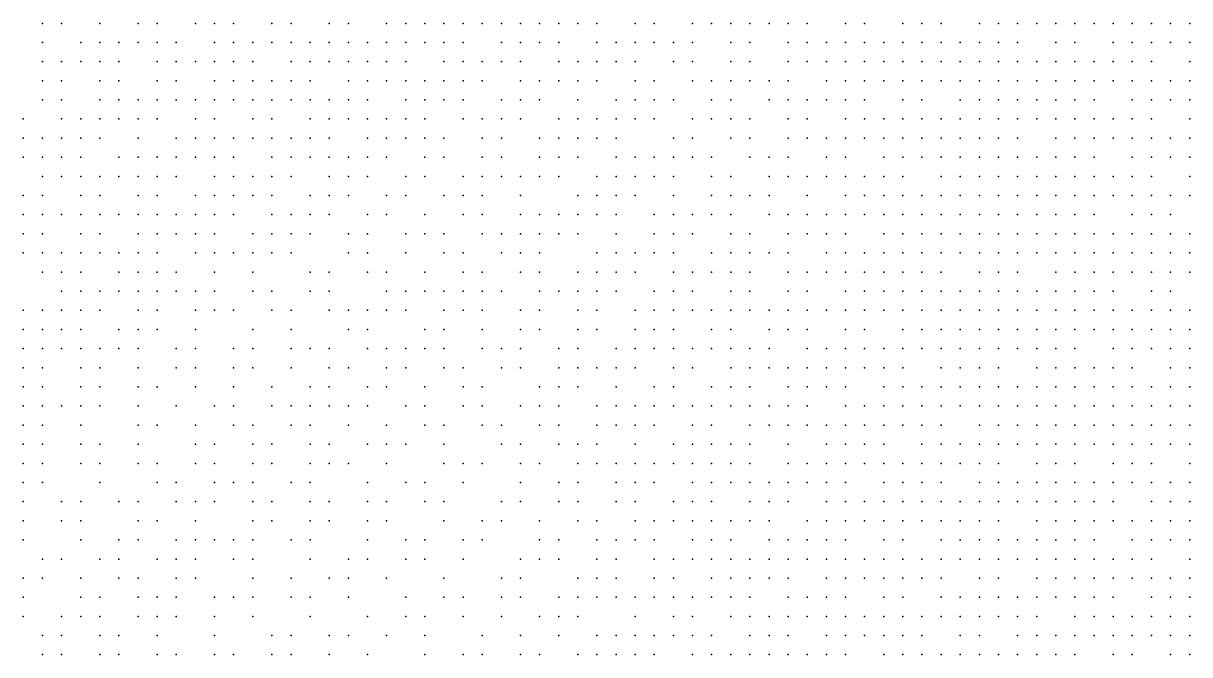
# Model space of a CAD drawing. Extents: x 429 to 793, y 817 to 1241.
# Drawn here: x 429.37 to 473.9, y 1134.89 to 1158.98 of the extents above; entities that cross this region are included whole.
import ezdxf

# ---------------------------------------------------------------- set-up
doc = ezdxf.new("R2010")
doc.units = 0

msp = doc.modelspace()

# ---------------------------------------------------------------- linework, layer by layer
for p in [(430.1, 1158.98, 40.35), (430.83, 1158.98, 42.446), (432.29, 1158.98, 48.58), (433.75, 1158.98, 53.525), (434.48, 1158.98, 54.933), (435.94, 1158.98, 60.553), (436.67, 1158.98, 63.531), (437.4, 1158.98, 65.407), (438.86, 1158.98, 71.11), (439.59, 1158.98, 73.293), (441.05, 1158.98, 78.15), (441.78, 1158.98, 81.129), (443.24, 1158.98, 86.003), (443.97, 1158.98, 88.138), (444.7, 1158.98, 89.5), (445.43, 1158.98, 92.99), (446.16, 1158.98, 94.317), (446.89, 1158.98, 97.031), (447.62, 1158.98, 99.755), (448.35, 1158.98, 101.73), (449.08, 1158.98, 103.843), (449.81, 1158.98, 105.925), (450.54, 1158.98, 107.832), (451.27, 1158.98, 110.112), (452.73, 1158.98, 114.262), (453.46, 1158.98, 115.81), (454.92, 1158.98, 119.65), (455.65, 1158.98, 121.93), (456.38, 1158.98, 123.45), (457.11, 1158.98, 125.724), (457.84, 1158.98, 126.74), (458.57, 1158.98, 129.247), (459.3, 1158.98, 131.19), (460.76, 1158.98, 134.933), (461.49, 1158.98, 136.723), (462.95, 1158.98, 139.177), (463.68, 1158.98, 141.623), (464.41, 1158.98, 142.84), (465.87, 1158.98, 146.443), (466.6, 1158.98, 148.432), (467.33, 1158.98, 150.217), (468.06, 1158.98, 151.993), (468.79, 1158.98, 152.88), (469.52, 1158.98, 154.63), (470.25, 1158.98, 156.38), (470.98, 1158.98, 158.307), (471.71, 1158.98, 159.715), (472.44, 1158.98, 160.887), (473.17, 1158.98, 162.577), (473.9, 1158.98, 164.193), (430.1, 1158.25, 40.667), (431.56, 1158.25, 46), (432.29, 1158.25, 48.09), (433.02, 1158.25, 50.177), (433.75, 1158.25, 53.6), (434.48, 1158.25, 56.033), (435.21, 1158.25, 57.965), (436.67, 1158.25, 63.56), (437.4, 1158.25, 65.73), (438.13, 1158.25, 67.92), (438.86, 1158.25, 70.77), (439.59, 1158.25, 73.089), (440.32, 1158.25, 75.553), (441.05, 1158.25, 78.483), (441.78, 1158.25, 80.924), (442.51, 1158.25, 83.33), (443.24, 1158.25, 85.503), (443.97, 1158.25, 88.17), (444.7, 1158.25, 90.33), (445.43, 1158.25, 92.325), (446.16, 1158.25, 95.137), (447.62, 1158.25, 98.59), (448.35, 1158.25, 101.514), (449.08, 1158.25, 103.92), (449.81, 1158.25, 105.429), (451.27, 1158.25, 109.612), (452, 1158.25, 111.94), (452.73, 1158.25, 114.023), (453.46, 1158.25, 115.313), (454.19, 1158.25, 117.87), (454.92, 1158.25, 119.858), (456.38, 1158.25, 123.657), (457.11, 1158.25, 125.046), (458.57, 1158.25, 128.819), (459.3, 1158.25, 131.257), (460.03, 1158.25, 132.563), (460.76, 1158.25, 134.5), (461.49, 1158.25, 136.298), (462.22, 1158.25, 138.203), (462.95, 1158.25, 139.964), (463.68, 1158.25, 141.127), (464.41, 1158.25, 143.56), (465.14, 1158.25, 144.767), (465.87, 1158.25, 146.553), (466.6, 1158.25, 148.395), (467.33, 1158.25, 149.537), (468.79, 1158.25, 153.547), (469.52, 1158.25, 154.713), (470.98, 1158.25, 158.187), (471.71, 1158.25, 159.333), (472.44, 1158.25, 160.947), (473.17, 1158.25, 162.355), (473.9, 1158.25, 164.033), (430.1, 1157.52, 40.217), (430.83, 1157.52, 43.721), (431.56, 1157.52, 46.3), (432.29, 1157.52, 48.38), (433.02, 1157.52, 51.045), (434.48, 1157.52, 55.517), (435.21, 1157.52, 58.2), (435.94, 1157.52, 60.88), (436.67, 1157.52, 63.21), (437.4, 1157.52, 65.22), (438.13, 1157.52, 68.002), (439.59, 1157.52, 73.389), (440.32, 1157.52, 75.803), (441.05, 1157.52, 77.98), (441.78, 1157.52, 80.157), (442.51, 1157.52, 82.83), (443.24, 1157.52, 85.088), (443.97, 1157.52, 87.835), (445.43, 1157.52, 92.573), (446.16, 1157.52, 94.64), (446.89, 1157.52, 96.777), (447.62, 1157.52, 99.41), (448.35, 1157.52, 101.537), (449.81, 1157.52, 105.714), (450.54, 1157.52, 107.563), (451.27, 1157.52, 108.857), (452, 1157.52, 111.443), (452.73, 1157.52, 113.602), (454.19, 1157.52, 117.442), (454.92, 1157.52, 119.427), (456.38, 1157.52, 123.233), (457.11, 1157.52, 124.559), (458.57, 1157.52, 129.017), (459.3, 1157.52, 130.763), (460.03, 1157.52, 132.763), (460.76, 1157.52, 134.003), (461.49, 1157.52, 135.807), (462.22, 1157.52, 137.713), (462.95, 1157.52, 139.481), (463.68, 1157.52, 141.357), (464.41, 1157.52, 143.128), (465.14, 1157.52, 144.987), (465.87, 1157.52, 146.718), (466.6, 1157.52, 147.85), (467.33, 1157.52, 149.64), (468.06, 1157.52, 151.42), (468.79, 1157.52, 153.165), (469.52, 1157.52, 154.88), (470.25, 1157.52, 156.55), (470.98, 1157.52, 157.7), (471.71, 1157.52, 159.41), (472.44, 1157.52, 161.08), (473.9, 1157.52, 163.827), (430.1, 1156.79, 40.983), (430.83, 1156.79, 43.767), (432.29, 1156.79, 47.88), (433.02, 1156.79, 50.535), (434.48, 1156.79, 55.8), (435.21, 1156.79, 58.432), (436.67, 1156.79, 62.7), (437.4, 1156.79, 65.55), (438.13, 1156.79, 68.25), (438.86, 1156.79, 70.433), (439.59, 1156.79, 72.882), (440.32, 1156.79, 74.797), (441.78, 1156.79, 80.325), (442.51, 1156.79, 83.167), (443.24, 1156.79, 85.34), (443.97, 1156.79, 86.67), (444.7, 1156.79, 89.628), (445.43, 1156.79, 92.073), (446.16, 1156.79, 94.696), (446.89, 1156.79, 96.28), (448.35, 1156.79, 101.037), (449.08, 1156.79, 103.15), (449.81, 1156.79, 105.113), (450.54, 1156.79, 107.067), (451.27, 1156.79, 109.653), (452.73, 1156.79, 113.108), (453.46, 1156.79, 115.6), (454.92, 1156.79, 118.927), (455.65, 1156.79, 120.769), (456.38, 1156.79, 122.74), (457.11, 1156.79, 125.253), (457.84, 1156.79, 126.503), (458.57, 1156.79, 128.523), (460.03, 1156.79, 132.277), (460.76, 1156.79, 133.765), (461.49, 1156.79, 136), (462.22, 1156.79, 137.835), (462.95, 1156.79, 139.663), (463.68, 1156.79, 141.478), (464.41, 1156.79, 143.3), (465.14, 1156.79, 144.197), (465.87, 1156.79, 146.235), (466.6, 1156.79, 148.254), (467.33, 1156.79, 149.795), (468.06, 1156.79, 151.222), (468.79, 1156.79, 153.26), (469.52, 1156.79, 154.69), (470.25, 1156.79, 156.092), (470.98, 1156.79, 157.87), (471.71, 1156.79, 159.525), (472.44, 1156.79, 160.603), (473.17, 1156.79, 162.241), (473.9, 1156.79, 163.405), (430.1, 1156.06, 40.84), (430.83, 1156.06, 43.346), (432.29, 1156.06, 48.667), (433.02, 1156.06, 51.032), (433.75, 1156.06, 52.88), (434.48, 1156.06, 55.827), (435.21, 1156.06, 57.16), (435.94, 1156.06, 60.69), (436.67, 1156.06, 62.94), (437.4, 1156.06, 65.31), (438.13, 1156.06, 68.038), (438.86, 1156.06, 70.763), (439.59, 1156.06, 72.11), (440.32, 1156.06, 75.637), (441.05, 1156.06, 77.82), (441.78, 1156.06, 80.578), (442.51, 1156.06, 82.667), (443.97, 1156.06, 87.5), (444.7, 1156.06, 89.926), (445.43, 1156.06, 92.32), (446.16, 1156.06, 94.46), (447.62, 1156.06, 97.92), (448.35, 1156.06, 101.193), (449.08, 1156.06, 102.65), (450.54, 1156.06, 106.853), (452, 1156.06, 111.247), (452.73, 1156.06, 112.615), (453.46, 1156.06, 114.865), (454.19, 1156.06, 117.163), (455.65, 1156.06, 120.977), (456.38, 1156.06, 122.76), (457.84, 1156.06, 126.78), (458.57, 1156.06, 128.03), (459.3, 1156.06, 130.537), (460.03, 1156.06, 131.79), (460.76, 1156.06, 134.27), (461.49, 1156.06, 135.51), (462.95, 1156.06, 139.18), (463.68, 1156.06, 140.995), (465.14, 1156.06, 144.605), (465.87, 1156.06, 146.4), (466.6, 1156.06, 148.175), (467.33, 1156.06, 149.062), (468.06, 1156.06, 151.117), (468.79, 1156.06, 152.773), (469.52, 1156.06, 154.5), (470.25, 1156.06, 156.22), (471.71, 1156.06, 159), (472.44, 1156.06, 160.165), (473.17, 1156.06, 162.343), (473.9, 1156.06, 163.963), (429.37, 1155.33, 38.11), (430.83, 1155.33, 43.553), (431.56, 1155.33, 46.155), (432.29, 1155.33, 48.692), (433.02, 1155.33, 51.047), (433.75, 1155.33, 53.173), (434.48, 1155.33, 55.9), (435.94, 1155.33, 60.46), (436.67, 1155.33, 63.18), (438.13, 1155.33, 68.07), (438.86, 1155.33, 70.257), (440.32, 1155.33, 75.133), (441.05, 1155.33, 78.121), (441.78, 1155.33, 80.078), (442.51, 1155.33, 82.736), (443.24, 1155.33, 85.138), (443.97, 1155.33, 87), (444.7, 1155.33, 89.163), (446.16, 1155.33, 94.042), (446.89, 1155.33, 96.103), (447.62, 1155.33, 98.74), (448.35, 1155.33, 100.7), (449.81, 1155.33, 104.855), (450.54, 1155.33, 106.359), (451.27, 1155.33, 108.743), (452, 1155.33, 111.011), (452.73, 1155.33, 112.84), (453.46, 1155.33, 114.372), (454.92, 1155.33, 118.956), (455.65, 1155.33, 119.993), (456.38, 1155.33, 122.523), (457.11, 1155.33, 124.493), (458.57, 1155.33, 128.323), (459.3, 1155.33, 130.05), (460.76, 1155.33, 133.79), (461.49, 1155.33, 135.78), (462.22, 1155.33, 136.99), (462.95, 1155.33, 139.44), (463.68, 1155.33, 141.123), (464.41, 1155.33, 142.997), (465.14, 1155.33, 144.723), (465.87, 1155.33, 145.92), (466.6, 1155.33, 147.227), (467.33, 1155.33, 149.477), (468.06, 1155.33, 150.633), (468.79, 1155.33, 152.967), (469.52, 1155.33, 154.597), (470.25, 1155.33, 156.03), (470.98, 1155.33, 157.737), (471.71, 1155.33, 159.15), (472.44, 1155.33, 160.757), (473.9, 1155.33, 163.508), (429.37, 1154.6, 38.31), (430.1, 1154.6, 41.093), (430.83, 1154.6, 43.825), (431.56, 1154.6, 45.107), (432.29, 1154.6, 48.433), (433.75, 1154.6, 52.66), (435.21, 1154.6, 58.3), (435.94, 1154.6, 60.75), (436.67, 1154.6, 62.66), (437.4, 1154.6, 65.37), (438.13, 1154.6, 68.235), (438.86, 1154.6, 69.75), (439.59, 1154.6, 72.527), (440.32, 1154.6, 75.47), (441.05, 1154.6, 77.918), (442.51, 1154.6, 82.503), (443.24, 1154.6, 85.173), (443.97, 1154.6, 87.337), (444.7, 1154.6, 89.332), (445.43, 1154.6, 90.83), (446.89, 1154.6, 95.603), (447.62, 1154.6, 98.243), (449.08, 1154.6, 102.447), (449.81, 1154.6, 104.277), (450.54, 1154.6, 106.642), (451.27, 1154.6, 108.477), (452, 1154.6, 110.26), (454.19, 1154.6, 116.18), (454.92, 1154.6, 118.237), (456.38, 1154.6, 122.108), (457.11, 1154.6, 124.563), (458.57, 1154.6, 127.84), (459.3, 1154.6, 129.637), (460.03, 1154.6, 131.583), (460.76, 1154.6, 133.38), (461.49, 1154.6, 135.3), (462.22, 1154.6, 137.057), (462.95, 1154.6, 138.957), (463.68, 1154.6, 140.712), (464.41, 1154.6, 142.583), (465.14, 1154.6, 144.306), (465.87, 1154.6, 146.153), (466.6, 1154.6, 147.878), (467.33, 1154.6, 149.003), (468.79, 1154.6, 152.534), (469.52, 1154.6, 153.653), (470.25, 1154.6, 155.998), (470.98, 1154.6, 157.54), (471.71, 1154.6, 158.67), (472.44, 1154.6, 160.405), (473.17, 1154.6, 162.03), (473.9, 1154.6, 163.61), (429.37, 1153.87, 38.51), (430.1, 1153.87, 41.225), (430.83, 1153.87, 43.843), (431.56, 1153.87, 45.867), (433.02, 1153.87, 50.807), (433.75, 1153.87, 53.467), (434.48, 1153.87, 55.89), (435.21, 1153.87, 57.78), (435.94, 1153.87, 60.79), (436.67, 1153.87, 62.14), (437.4, 1153.87, 64.939), (438.86, 1153.87, 70.59), (439.59, 1153.87, 72.777), (440.32, 1153.87, 74.963), (441.05, 1153.87, 77.65), (441.78, 1153.87, 79.83), (442.51, 1153.87, 82.088), (443.24, 1153.87, 84.845), (444.7, 1153.87, 89.584), (445.43, 1153.87, 91.653), (446.89, 1153.87, 95.373), (447.62, 1153.87, 98.034), (449.08, 1153.87, 102.477), (449.81, 1153.87, 104.6), (450.54, 1153.87, 105.89), (452, 1153.87, 110.57), (452.73, 1153.87, 111.86), (453.46, 1153.87, 114.489), (454.19, 1153.87, 116.477), (454.92, 1153.87, 118.311), (455.65, 1153.87, 120.29), (457.11, 1153.87, 123.583), (457.84, 1153.87, 126.097), (458.57, 1153.87, 127.357), (460.03, 1153.87, 131.097), (460.76, 1153.87, 133.59), (462.22, 1153.87, 137.26), (462.95, 1153.87, 138.61), (463.68, 1153.87, 140.907), (464.41, 1153.87, 142.107), (465.14, 1153.87, 144.493), (465.87, 1153.87, 145.673), (466.6, 1153.87, 147.402), (467.33, 1153.87, 149.223), (468.06, 1153.87, 150.908), (468.79, 1153.87, 152.687), (469.52, 1153.87, 154.33), (470.25, 1153.87, 155.48), (471.71, 1153.87, 158.84), (472.44, 1153.87, 160.53), (473.17, 1153.87, 161.56), (473.9, 1153.87, 163.76), (430.1, 1153.14, 40.745), (430.83, 1153.14, 43.34), (431.56, 1153.14, 46.123), (432.29, 1153.14, 48.173), (433.02, 1153.14, 50.877), (433.75, 1153.14, 53.484), (434.48, 1153.14, 55.08), (435.21, 1153.14, 58.083), (436.67, 1153.14, 62.977), (437.4, 1153.14, 65.177), (438.13, 1153.14, 67.972), (438.86, 1153.14, 69.84), (439.59, 1153.14, 72.27), (441.05, 1153.14, 77.317), (441.78, 1153.14, 79.33), (442.51, 1153.14, 81.588), (443.97, 1153.14, 87.141), (444.7, 1153.14, 89.088), (446.16, 1153.14, 93.3), (446.89, 1153.14, 95.933), (447.62, 1153.14, 98.063), (448.35, 1153.14, 99.37), (449.08, 1153.14, 102.148), (449.81, 1153.14, 104.11), (451.27, 1153.14, 107.49), (452, 1153.14, 110.162), (452.73, 1153.14, 112.163), (453.46, 1153.14, 114.006), (454.19, 1153.14, 115.987), (455.65, 1153.14, 119.803), (456.38, 1153.14, 121.85), (457.84, 1153.14, 125.613), (458.57, 1153.14, 127.125), (459.3, 1153.14, 129.383), (460.03, 1153.14, 131.39), (460.76, 1153.14, 133.11), (461.49, 1153.14, 135.398), (462.22, 1153.14, 136.32), (462.95, 1153.14, 138.747), (464.41, 1153.14, 142.36), (465.14, 1153.14, 144.027), (465.87, 1153.14, 145.92), (466.6, 1153.14, 147.577), (467.33, 1153.14, 149.332), (468.06, 1153.14, 151.073), (468.79, 1153.14, 151.936), (469.52, 1153.14, 153.908), (470.25, 1153.14, 155.95), (470.98, 1153.14, 157.318), (471.71, 1153.14, 158.657), (472.44, 1153.14, 160.613), (473.9, 1153.14, 163.327), (429.37, 1152.41, 38.43), (430.1, 1152.41, 40.853), (431.56, 1152.41, 45.62), (432.29, 1152.41, 48.72), (433.75, 1152.41, 53.217), (434.48, 1152.41, 55.377), (435.94, 1152.41, 60.343), (436.67, 1152.41, 62.457), (437.4, 1152.41, 65.493), (438.13, 1152.41, 67.7), (438.86, 1152.41, 70.413), (440.32, 1152.41, 74.79), (441.05, 1152.41, 77.567), (441.78, 1152.41, 79.667), (443.24, 1152.41, 84.513), (443.97, 1152.41, 86.68), (445.43, 1152.41, 90.167), (446.16, 1152.41, 92.807), (446.89, 1152.41, 94.953), (448.35, 1152.41, 99.69), (450.54, 1152.41, 105.795), (451.27, 1152.41, 107.779), (452, 1152.41, 109.675), (452.73, 1152.41, 111.933), (454.19, 1152.41, 115.757), (455.65, 1152.41, 119.846), (456.38, 1152.41, 121.37), (457.11, 1152.41, 123.877), (457.84, 1152.41, 125.886), (459.3, 1152.41, 129.687), (460.76, 1152.41, 133.39), (461.49, 1152.41, 134.62), (462.22, 1152.41, 137.07), (462.95, 1152.41, 138.283), (463.68, 1152.41, 140.693), (464.41, 1152.41, 141.893), (465.14, 1152.41, 143.76), (465.87, 1152.41, 145.463), (466.6, 1152.41, 146.643), (467.33, 1152.41, 148.977), (468.06, 1152.41, 150.61), (468.79, 1152.41, 152.457), (469.52, 1152.41, 154.06), (470.25, 1152.41, 155.76), (470.98, 1152.41, 157.46), (471.71, 1152.41, 158.567), (472.44, 1152.41, 160.133), (473.17, 1152.41, 161.8), (473.9, 1152.41, 163.44), (429.37, 1151.68, 37.95), (430.1, 1151.68, 41.07), (430.83, 1151.68, 43.053), (431.56, 1151.68, 46.38), (432.29, 1151.68, 48.457), (433.02, 1151.68, 50.567), (433.75, 1151.68, 52.75), (434.48, 1151.68, 55.673), (435.21, 1151.68, 58.132), (435.94, 1151.68, 60.573), (436.67, 1151.68, 62.77), (437.4, 1151.68, 64.973), (438.86, 1151.68, 69.988), (439.59, 1151.68, 72.77), (440.32, 1151.68, 75.091), (441.05, 1151.68, 77.06), (442.51, 1151.68, 82.142), (443.24, 1151.68, 84.013), (444.7, 1151.68, 88.843), (446.16, 1151.68, 93.14), (446.89, 1151.68, 95.037), (448.35, 1151.68, 99.203), (449.08, 1151.68, 101.817), (449.81, 1151.68, 103.411), (450.54, 1151.68, 105.227), (451.27, 1151.68, 107.582), (452, 1151.68, 108.617), (453.46, 1151.68, 113.75), (454.19, 1151.68, 115.02), (454.92, 1151.68, 117.083), (455.65, 1151.68, 119.62), (456.38, 1151.68, 121.68), (457.84, 1151.68, 125.45), (458.57, 1151.68, 126.777), (459.3, 1151.68, 129.143), (460.03, 1151.68, 130.541), (460.76, 1151.68, 132.933), (461.49, 1151.68, 134.226), (462.22, 1151.68, 136.755), (462.95, 1151.68, 138.57), (463.68, 1151.68, 140.375), (464.41, 1151.68, 142.16), (465.14, 1151.68, 143.96), (465.87, 1151.68, 145.073), (466.6, 1151.68, 147.357), (467.33, 1151.68, 148.577), (468.06, 1151.68, 150.85), (468.79, 1151.68, 152.063), (469.52, 1151.68, 154.227), (470.25, 1151.68, 155.4), (471.71, 1151.68, 158.12), (472.44, 1151.68, 160.333), (473.17, 1151.68, 161.873), (429.37, 1150.95, 37.47), (430.1, 1150.95, 40.996), (431.56, 1150.95, 45.31), (432.29, 1150.95, 48.727), (433.75, 1150.95, 52.95), (434.48, 1150.95, 55.748), (435.21, 1150.95, 57.602), (435.94, 1150.95, 60.05), (436.67, 1150.95, 62.25), (438.13, 1150.95, 66.66), (438.86, 1150.95, 70.233), (439.59, 1150.95, 72.43), (440.32, 1150.95, 74.585), (441.78, 1150.95, 79.728), (442.51, 1150.95, 81.595), (443.97, 1150.95, 86.353), (444.7, 1150.95, 87.85), (445.43, 1150.95, 90.583), (446.89, 1150.95, 95.287), (447.62, 1150.95, 96.365), (448.35, 1150.95, 99.499), (449.08, 1150.95, 100.837), (449.81, 1150.95, 103.437), (450.54, 1150.95, 104.733), (452, 1150.95, 109.427), (453.46, 1150.95, 112.783), (454.19, 1150.95, 115.416), (454.92, 1150.95, 116.607), (456.38, 1150.95, 121.2), (457.11, 1150.95, 123.014), (458.57, 1150.95, 127.48), (459.3, 1150.95, 129.375), (460.03, 1150.95, 131.24), (460.76, 1150.95, 133.085), (462.22, 1150.95, 135.67), (462.95, 1150.95, 138.11), (463.68, 1150.95, 139.31), (464.41, 1150.95, 141.703), (465.14, 1150.95, 142.893), (465.87, 1150.95, 145.73), (466.6, 1150.95, 147.485), (467.33, 1150.95, 148.77), (468.06, 1150.95, 150.387), (468.79, 1150.95, 151.607), (469.52, 1150.95, 153.83), (470.25, 1150.95, 155.456), (470.98, 1150.95, 157.1), (471.71, 1150.95, 158.78), (472.44, 1150.95, 160.428), (473.17, 1150.95, 160.97), (473.9, 1150.95, 163.133), (429.37, 1150.22, 38.167), (430.1, 1150.22, 40.803), (430.83, 1150.22, 42.763), (431.56, 1150.22, 46.047), (432.29, 1150.22, 48.147), (433.02, 1150.22, 50.31), (433.75, 1150.22, 53.25), (434.48, 1150.22, 54.61), (435.94, 1150.22, 60.37), (436.67, 1150.22, 62.57), (437.4, 1150.22, 65.377), (438.13, 1150.22, 67.507), (438.86, 1150.22, 69.717), (439.59, 1150.22, 71.913), (441.78, 1150.22, 78.997), (442.51, 1150.22, 81.85), (443.97, 1150.22, 86.03), (445.43, 1150.22, 90.09), (446.16, 1150.22, 92.417), (447.62, 1150.22, 96.92), (448.35, 1150.22, 99.05), (449.08, 1150.22, 100.353), (451.27, 1150.22, 107.003), (452, 1150.22, 108.943), (452.73, 1150.22, 110.39), (453.46, 1150.22, 112.3), (454.19, 1150.22, 114.939), (455.65, 1150.22, 118.75), (456.38, 1150.22, 120.72), (457.11, 1150.22, 123.247), (457.84, 1150.22, 124.51), (458.57, 1150.22, 127.017), (460.03, 1150.22, 130.307), (460.76, 1150.22, 132.773), (461.49, 1150.22, 133.997), (462.22, 1150.22, 136.43), (462.95, 1150.22, 137.65), (463.68, 1150.22, 140.05), (464.41, 1150.22, 141.247), (465.14, 1150.22, 143.627), (465.87, 1150.22, 144.817), (466.6, 1150.22, 147.157), (467.33, 1150.22, 148.32), (468.06, 1150.22, 150.627), (468.79, 1150.22, 152.243), (469.52, 1150.22, 153.487), (470.25, 1150.22, 155.623), (470.98, 1150.22, 157.255), (471.71, 1150.22, 157.925), (472.44, 1150.22, 160.077), (473.17, 1150.22, 161.6), (473.9, 1150.22, 163.176), (430.1, 1149.49, 40.993), (430.83, 1149.49, 43.477), (431.56, 1149.49, 45.736), (433.02, 1149.49, 50.52), (433.75, 1149.49, 52.723), (434.48, 1149.49, 55.443), (435.21, 1149.49, 57.712), (436.67, 1149.49, 62.868), (438.13, 1149.49, 67.56), (440.32, 1149.49, 74.285), (441.05, 1149.49, 76.31), (442.51, 1149.49, 80.68), (443.24, 1149.49, 83.662), (444.7, 1149.49, 88.451), (446.16, 1149.49, 92.716), (446.89, 1149.49, 94.552), (448.35, 1149.49, 98.563), (449.08, 1149.49, 101.173), (450.54, 1149.49, 104.57), (451.27, 1149.49, 106.683), (452, 1149.49, 108.749), (452.73, 1149.49, 111.107), (454.19, 1149.49, 114.462), (454.92, 1149.49, 116.705), (455.65, 1149.49, 118.99), (456.38, 1149.49, 121.04), (457.11, 1149.49, 123.058), (458.57, 1149.49, 126.84), (459.3, 1149.49, 128.59), (460.03, 1149.49, 130.765), (460.76, 1149.49, 132.615), (461.49, 1149.49, 134.757), (462.22, 1149.49, 136.277), (462.95, 1149.49, 138.39), (463.68, 1149.49, 139.89), (464.41, 1149.49, 141.98), (465.87, 1149.49, 145.53), (466.6, 1149.49, 146.992), (467.33, 1149.49, 148.735), (468.79, 1149.49, 152.18), (469.52, 1149.49, 153.88), (470.25, 1149.49, 155.177), (470.98, 1149.49, 156.963), (471.71, 1149.49, 158.533), (472.44, 1149.49, 159.896), (473.17, 1149.49, 161.79), (473.9, 1149.49, 163.303), (430.83, 1148.76, 43.663), (431.56, 1148.76, 45.972), (432.29, 1148.76, 47.78), (433.02, 1148.76, 50.67), (433.75, 1148.76, 52.85), (434.48, 1148.76, 54.39), (435.21, 1148.76, 57.94), (435.94, 1148.76, 60.163), (436.67, 1148.76, 62.646), (438.13, 1148.76, 67.317), (438.86, 1148.76, 69.533), (440.32, 1148.76, 74.537), (441.05, 1148.76, 76.653), (443.24, 1148.76, 83.697), (443.97, 1148.76, 85.033), (444.7, 1148.76, 87.203), (445.43, 1148.76, 89.85), (446.16, 1148.76, 92.007), (446.89, 1148.76, 94.637), (447.62, 1148.76, 96.031), (449.08, 1148.76, 100.69), (449.81, 1148.76, 102.807), (450.54, 1148.76, 104.867), (451.27, 1148.76, 106.765), (452, 1148.76, 108.265), (453.46, 1148.76, 112.402), (454.19, 1148.76, 114.7), (454.92, 1148.76, 116.992), (456.38, 1148.76, 120.573), (457.11, 1148.76, 122.555), (458.57, 1148.76, 126.88), (459.3, 1148.76, 128.13), (460.76, 1148.76, 132.62), (461.49, 1148.76, 134.465), (462.22, 1148.76, 136.29), (462.95, 1148.76, 138.095), (463.68, 1148.76, 139.89), (464.41, 1148.76, 141.682), (465.14, 1148.76, 143.467), (465.87, 1148.76, 145.227), (466.6, 1148.76, 146.977), (467.33, 1148.76, 148.72), (468.06, 1148.76, 150.45), (468.79, 1148.76, 152.152), (469.52, 1148.76, 153.153), (470.25, 1148.76, 155.41), (470.98, 1148.76, 156.527), (472.44, 1148.76, 160.26), (473.17, 1148.76, 161.35), (429.37, 1148.03, 38.1), (430.1, 1148.03, 40), (430.83, 1148.03, 43.137), (431.56, 1148.03, 45.893), (432.29, 1148.03, 47.933), (433.75, 1148.03, 53.04), (434.48, 1148.03, 55.22), (435.94, 1148.03, 59.633), (436.67, 1148.03, 61.853), (437.4, 1148.03, 64.58), (438.86, 1148.03, 69.7), (439.59, 1148.03, 72.043), (441.05, 1148.03, 76.414), (441.78, 1148.03, 79.144), (442.51, 1148.03, 81.02), (443.24, 1148.03, 83.2), (443.97, 1148.03, 85.873), (445.43, 1148.03, 89.36), (446.16, 1148.03, 92.093), (446.89, 1148.03, 94.15), (448.35, 1148.03, 98.41), (449.08, 1148.03, 100.499), (450.54, 1148.03, 104.43), (451.27, 1148.03, 105.72), (452.73, 1148.03, 110.393), (453.46, 1148.03, 111.677), (454.19, 1148.03, 114.23), (454.92, 1148.03, 116.773), (455.65, 1148.03, 118.765), (456.38, 1148.03, 120.188), (457.11, 1148.03, 122.438), (457.84, 1148.03, 123.978), (458.57, 1148.03, 126.585), (459.3, 1148.03, 128.46), (460.03, 1148.03, 130.33), (460.76, 1148.03, 132.16), (461.49, 1148.03, 134.015), (462.22, 1148.03, 135.84), (462.95, 1148.03, 137.655), (463.68, 1148.03, 139.44), (464.41, 1148.03, 141.235), (465.14, 1148.03, 143.02), (465.87, 1148.03, 144.79), (466.6, 1148.03, 146.53), (467.33, 1148.03, 148.28), (468.06, 1148.03, 150.01), (468.79, 1148.03, 151.725), (469.52, 1148.03, 153.843), (470.25, 1148.03, 155.095), (470.98, 1148.03, 156.77), (471.71, 1148.03, 158.307), (472.44, 1148.03, 159.38), (473.17, 1148.03, 161.51), (473.9, 1148.03, 163.282), (429.37, 1147.3, 38.022), (430.1, 1147.3, 40.717), (430.83, 1147.3, 43.35), (431.56, 1147.3, 45.317), (433.02, 1147.3, 50.335), (433.75, 1147.3, 52.46), (434.48, 1147.3, 55.47), (435.94, 1147.3, 59.957), (438.13, 1147.3, 67.133), (439.59, 1147.3, 71.529), (441.78, 1147.3, 78.595), (442.51, 1147.3, 80.52), (444.7, 1147.3, 87.628), (445.43, 1147.3, 89.703), (446.89, 1147.3, 93.436), (448.35, 1147.3, 97.923), (449.08, 1147.3, 100.012), (450.54, 1147.3, 103.953), (451.27, 1147.3, 105.243), (452.73, 1147.3, 109.917), (453.46, 1147.3, 112.483), (454.19, 1147.3, 113.76), (455.65, 1147.3, 118.373), (456.38, 1147.3, 120.433), (457.84, 1147.3, 124.233), (458.57, 1147.3, 125.487), (459.3, 1147.3, 128), (460.76, 1147.3, 132.184), (461.49, 1147.3, 134.253), (462.95, 1147.3, 137.887), (463.68, 1147.3, 139.89), (464.41, 1147.3, 141.457), (465.14, 1147.3, 143.458), (465.87, 1147.3, 145.005), (466.6, 1147.3, 146.961), (467.33, 1147.3, 148.485), (468.06, 1147.3, 150.428), (468.79, 1147.3, 151.923), (469.52, 1147.3, 152.973), (470.25, 1147.3, 155.277), (470.98, 1147.3, 156.333), (471.71, 1147.3, 158.533), (472.44, 1147.3, 160.03), (473.17, 1147.3, 161.67), (473.9, 1147.3, 161.992), (429.37, 1146.57, 37.833), (430.1, 1146.57, 39.727), (430.83, 1146.57, 42.85), (431.56, 1146.57, 45.54), (432.29, 1146.57, 48.087), (433.02, 1146.57, 50.611), (433.75, 1146.57, 52.65), (435.21, 1146.57, 57.883), (435.94, 1146.57, 59.43), (437.4, 1146.57, 64.393), (438.13, 1146.57, 66.617), (439.59, 1146.57, 71.832), (440.32, 1146.57, 73.77), (441.05, 1146.57, 75.973), (442.51, 1146.57, 80.86), (443.24, 1146.57, 83.047), (443.97, 1146.57, 85.183), (444.7, 1146.57, 87.135), (445.43, 1146.57, 89.475), (446.89, 1146.57, 93.997), (447.62, 1146.57, 95.31), (448.35, 1146.57, 97.443), (449.81, 1146.57, 102.18), (450.54, 1146.57, 104.123), (452, 1146.57, 107.52), (452.73, 1146.57, 109.44), (453.46, 1146.57, 112.093), (454.19, 1146.57, 114.097), (454.92, 1146.57, 115.458), (455.65, 1146.57, 117.9), (456.38, 1146.57, 119.967), (457.11, 1146.57, 122.11), (457.84, 1146.57, 123.777), (459.3, 1146.57, 128.015), (460.03, 1146.57, 130.033), (460.76, 1146.57, 132.043), (461.49, 1146.57, 133.573), (462.22, 1146.57, 135.7), (462.95, 1146.57, 137.212), (463.68, 1146.57, 139.307), (464.41, 1146.57, 140.79), (465.14, 1146.57, 142.86), (465.87, 1146.57, 144.335), (466.6, 1146.57, 146.377), (467.33, 1146.57, 147.823), (468.06, 1146.57, 149.833), (468.79, 1146.57, 151.417), (469.52, 1146.57, 153.382), (470.98, 1146.57, 156.722), (471.71, 1146.57, 158.097), (472.44, 1146.57, 159.395), (473.17, 1146.57, 161.337), (473.9, 1146.57, 163.113), (429.37, 1145.84, 37.34), (430.1, 1145.84, 40.427), (431.56, 1145.84, 45.03), (432.29, 1145.84, 48.24), (433.75, 1145.84, 52.963), (435.21, 1145.84, 57.493), (435.94, 1145.84, 60.015), (437.4, 1145.84, 64.727), (438.13, 1145.84, 66.953), (439.59, 1145.84, 71.22), (441.05, 1145.84, 76.058), (441.78, 1145.84, 77.667), (443.24, 1145.84, 83.132), (443.97, 1145.84, 84.99), (445.43, 1145.84, 88.982), (446.16, 1145.84, 90.88), (447.62, 1145.84, 95.657), (448.35, 1145.84, 97.79), (449.81, 1145.84, 101.7), (450.54, 1145.84, 103.82), (451.27, 1145.84, 105.881), (452, 1145.84, 107.775), (452.73, 1145.84, 109.738), (454.19, 1145.84, 113.879), (454.92, 1145.84, 116.173), (456.38, 1145.84, 119.5), (457.11, 1145.84, 121.792), (457.84, 1145.84, 124.072), (458.57, 1145.84, 126.028), (459.3, 1145.84, 127.877), (460.03, 1145.84, 129.123), (460.76, 1145.84, 131.603), (461.49, 1145.84, 134.05), (462.22, 1145.84, 135.26), (462.95, 1145.84, 137.68), (464.41, 1145.84, 141.253), (465.14, 1145.84, 143.167), (465.87, 1145.84, 144.783), (466.6, 1145.84, 146.687), (468.06, 1145.84, 149.76), (468.79, 1145.84, 151.69), (469.52, 1145.84, 153.165), (470.25, 1145.84, 154.835), (470.98, 1145.84, 156.285), (471.71, 1145.84, 157.935), (473.17, 1145.84, 160.707), (473.9, 1145.84, 162.947), (429.37, 1145.11, 38.04), (430.1, 1145.11, 40.633), (431.56, 1145.11, 45.45), (432.29, 1145.11, 47.727), (433.75, 1145.11, 52.387), (434.48, 1145.11, 54.69), (435.94, 1145.11, 59.472), (437.4, 1145.11, 64.21), (438.86, 1145.11, 69.173), (440.32, 1145.11, 73.6), (441.05, 1145.11, 76.313), (442.51, 1145.11, 80.703), (443.24, 1145.11, 82.047), (444.7, 1145.11, 86.9), (446.16, 1145.11, 91.507), (446.89, 1145.11, 93.117), (449.08, 1145.11, 99.51), (449.81, 1145.11, 101.525), (450.54, 1145.11, 103.34), (452, 1145.11, 107.213), (453.46, 1145.11, 110.59), (454.19, 1145.11, 113.406), (455.65, 1145.11, 117.78), (456.38, 1145.11, 119.775), (457.11, 1145.11, 121.794), (458.57, 1145.11, 125.135), (459.3, 1145.11, 128.055), (460.03, 1145.11, 129.92), (460.76, 1145.11, 131.777), (462.22, 1145.11, 135.43), (462.95, 1145.11, 136.8), (463.68, 1145.11, 138.615), (464.41, 1145.11, 140.4), (465.14, 1145.11, 143.247), (465.87, 1145.11, 143.91), (466.6, 1145.11, 146.763), (467.33, 1145.11, 147.42), (468.06, 1145.11, 150.117), (468.79, 1145.11, 151.26), (469.52, 1145.11, 153.513), (470.25, 1145.11, 154.21), (470.98, 1145.11, 156.807), (471.71, 1145.11, 158.12), (472.44, 1145.11, 159.755), (473.17, 1145.11, 161.37), (473.9, 1145.11, 162.94), (429.37, 1144.38, 37.007), (430.1, 1144.38, 40.14), (430.83, 1144.38, 42.787), (431.56, 1144.38, 44.733), (432.29, 1144.38, 47.213), (433.75, 1144.38, 52.7), (435.21, 1144.38, 56.397), (436.67, 1144.38, 62.307), (437.4, 1144.38, 64.55), (438.86, 1144.38, 68.967), (439.59, 1144.38, 70.965), (440.32, 1144.38, 73.362), (441.05, 1144.38, 76.112), (441.78, 1144.38, 78.007), (442.51, 1144.38, 80.207), (443.97, 1144.38, 84.408), (444.7, 1144.38, 86.41), (446.16, 1144.38, 90.528), (446.89, 1144.38, 92.633), (448.35, 1144.38, 96.83), (449.08, 1144.38, 98.702), (449.81, 1144.38, 101.048), (451.27, 1144.38, 105.45), (452, 1144.38, 107.56), (452.73, 1144.38, 108.847), (453.46, 1144.38, 111.407), (454.19, 1144.38, 113.593), (454.92, 1144.38, 114.783), (455.65, 1144.38, 117.411), (456.38, 1144.38, 119.204), (457.11, 1144.38, 121.225), (457.84, 1144.38, 123.86), (458.57, 1144.38, 125.74), (459.3, 1144.38, 127.793), (460.76, 1144.38, 131.6), (461.49, 1144.38, 133.646), (462.22, 1144.38, 135.685), (462.95, 1144.38, 137.57), (463.68, 1144.38, 139.292), (464.41, 1144.38, 141.15), (465.14, 1144.38, 142.408), (465.87, 1144.38, 144.653), (466.6, 1144.38, 146.337), (467.33, 1144.38, 148.14), (468.06, 1144.38, 149.357), (468.79, 1144.38, 151.54), (469.52, 1144.38, 152.75), (470.25, 1144.38, 154.897), (470.98, 1144.38, 156.673), (471.71, 1144.38, 158.153), (472.44, 1144.38, 159.94), (473.17, 1144.38, 160.75), (473.9, 1144.38, 162.335), (429.37, 1143.65, 37.707), (430.1, 1143.65, 40.313), (431.56, 1143.65, 45.46), (433.75, 1143.65, 52.167), (434.48, 1143.65, 54.453), (435.94, 1143.65, 59.593), (437.4, 1143.65, 64.02), (438.13, 1143.65, 66.865), (439.59, 1143.65, 71.22), (440.32, 1143.65, 73.668), (441.78, 1143.65, 77.503), (443.24, 1143.65, 81.9), (444.7, 1143.65, 86.76), (445.43, 1143.65, 88.177), (446.89, 1143.65, 92.893), (447.62, 1143.65, 94.774), (449.08, 1143.65, 99.172), (449.81, 1143.65, 100.89), (451.27, 1143.65, 105.158), (452, 1143.65, 107.09), (452.73, 1143.65, 109.023), (453.46, 1143.65, 110.48), (454.92, 1143.65, 115.597), (455.65, 1143.65, 116.954), (457.11, 1143.65, 121.5), (457.84, 1143.65, 123.175), (458.57, 1143.65, 125.784), (459.3, 1143.65, 127.882), (460.03, 1143.65, 129.518), (460.76, 1143.65, 131.063), (461.49, 1143.65, 133.685), (462.22, 1143.65, 135.51), (462.95, 1143.65, 137.31), (463.68, 1143.65, 139.11), (464.41, 1143.65, 141.31), (465.87, 1143.65, 144.815), (466.6, 1143.65, 146.567), (467.33, 1143.65, 148.287), (468.06, 1143.65, 149.58), (468.79, 1143.65, 151.27), (469.52, 1143.65, 152.96), (470.25, 1143.65, 153.788), (470.98, 1143.65, 156.068), (471.71, 1143.65, 157.682), (472.44, 1143.65, 159.315), (473.17, 1143.65, 161.393), (473.9, 1143.65, 162.507), (429.37, 1142.92, 36.673), (430.1, 1142.92, 39.787), (431.56, 1142.92, 44.947), (432.29, 1142.92, 47.656), (433.75, 1142.92, 52.497), (435.94, 1142.92, 59.057), (436.67, 1142.92, 61.233), (438.13, 1142.92, 65.733), (438.86, 1142.92, 68.76), (440.32, 1142.92, 73.014), (441.05, 1142.92, 75.647), (442.51, 1142.92, 80.06), (443.24, 1142.92, 82.209), (443.97, 1142.92, 84.177), (445.43, 1142.92, 88.44), (447.62, 1142.92, 94.769), (448.35, 1142.92, 96.618), (449.81, 1142.92, 100.805), (450.54, 1142.92, 102.75), (451.27, 1142.92, 104.695), (452.73, 1142.92, 108.825), (454.19, 1142.92, 112.68), (454.92, 1142.92, 114.931), (455.65, 1142.92, 117.217), (456.38, 1142.92, 119.064), (457.11, 1142.92, 121.36), (458.57, 1142.92, 125.65), (460.03, 1142.92, 129.387), (460.76, 1142.92, 131.43), (461.49, 1142.92, 132.647), (462.22, 1142.92, 135.08), (463.68, 1142.92, 139.372), (464.41, 1142.92, 141.05), (465.14, 1142.92, 142.905), (465.87, 1142.92, 144.567), (466.6, 1142.92, 146.39), (467.33, 1142.92, 148.227), (468.06, 1142.92, 149.818), (468.79, 1142.92, 151.63), (469.52, 1142.92, 153.188), (470.25, 1142.92, 154.962), (470.98, 1142.92, 156.27), (471.71, 1142.92, 158.225), (472.44, 1142.92, 159.5), (473.17, 1142.92, 161.418), (473.9, 1142.92, 162.68), (429.37, 1142.19, 37.353), (430.1, 1142.19, 39.973), (431.56, 1142.19, 45.16), (432.29, 1142.19, 47.403), (433.75, 1142.19, 51.95), (434.48, 1142.19, 54.845), (435.94, 1142.19, 59.297), (436.67, 1142.19, 61.56), (438.13, 1142.19, 66.593), (438.86, 1142.19, 68.918), (440.32, 1142.19, 72.511), (441.05, 1142.19, 74.633), (441.78, 1142.19, 77.657), (443.24, 1142.19, 82.022), (445.43, 1142.19, 87.953), (446.16, 1142.19, 90.33), (446.89, 1142.19, 92.677), (448.35, 1142.19, 96.647), (449.08, 1142.19, 98.85), (450.54, 1142.19, 102.28), (451.27, 1142.19, 104.963), (452, 1142.19, 106.465), (452.73, 1142.19, 108.472), (453.46, 1142.19, 110.634), (454.19, 1142.19, 112.95), (454.92, 1142.19, 115.236), (455.65, 1142.19, 116.76), (456.38, 1142.19, 119.082), (457.11, 1142.19, 121.217), (458.57, 1142.19, 125.4), (459.3, 1142.19, 127.27), (460.03, 1142.19, 129.143), (460.76, 1142.19, 131), (461.49, 1142.19, 133.525), (462.22, 1142.19, 134.65), (462.95, 1142.19, 137.16), (463.68, 1142.19, 139.04), (464.41, 1142.19, 140.717), (465.14, 1142.19, 142.99), (465.87, 1142.19, 144.242), (466.6, 1142.19, 146.473), (468.06, 1142.19, 149.69), (468.79, 1142.19, 151.02), (469.52, 1142.19, 153.06), (470.98, 1142.19, 156.482), (471.71, 1142.19, 157.63), (472.44, 1142.19, 159.702), (473.9, 1142.19, 162.867), (429.37, 1141.46, 36.837), (430.1, 1141.46, 39.137), (432.29, 1141.46, 46.873), (434.48, 1141.46, 54.295), (435.21, 1141.46, 57.068), (436.67, 1141.46, 61.027), (437.4, 1141.46, 63.988), (438.13, 1141.46, 66.067), (439.59, 1141.46, 70.55), (440.32, 1141.46, 73.277), (442.51, 1141.46, 79.053), (443.97, 1141.46, 83.947), (444.7, 1141.46, 85.71), (446.16, 1141.46, 90.209), (448.35, 1141.46, 96.17), (449.81, 1141.46, 100.095), (450.54, 1141.46, 102.588), (452, 1141.46, 106.774), (452.73, 1141.46, 108.63), (453.46, 1141.46, 110.792), (454.92, 1141.46, 115.043), (455.65, 1141.46, 117.055), (456.38, 1141.46, 118.635), (457.11, 1141.46, 121.175), (457.84, 1141.46, 123.07), (458.57, 1141.46, 124.97), (459.3, 1141.46, 126.83), (460.03, 1141.46, 129.423), (460.76, 1141.46, 131.367), (462.22, 1141.46, 135.44), (462.95, 1141.46, 136.74), (463.68, 1141.46, 138.62), (464.41, 1141.46, 140.98), (465.87, 1141.46, 144.497), (466.6, 1141.46, 145.653), (467.33, 1141.46, 147.74), (468.06, 1141.46, 149.07), (468.79, 1141.46, 151.135), (469.52, 1141.46, 152.45), (470.25, 1141.46, 154.227), (470.98, 1141.46, 155.733), (471.71, 1141.46, 157.503), (472.44, 1141.46, 159.572), (473.17, 1141.46, 160.688), (473.9, 1141.46, 162.728), (429.37, 1140.73, 37), (430.83, 1140.73, 41.57), (431.56, 1140.73, 43.54), (433.02, 1140.73, 49.443), (433.75, 1140.73, 51.992), (435.21, 1140.73, 56.803), (435.94, 1140.73, 59.083), (436.67, 1140.73, 61.36), (438.13, 1140.73, 66.403), (438.86, 1140.73, 68.65), (440.32, 1140.73, 73.084), (441.05, 1140.73, 74.983), (442.51, 1140.73, 79.403), (443.24, 1140.73, 81.437), (444.7, 1140.73, 85.733), (445.43, 1140.73, 87.612), (447.62, 1140.73, 93.96), (448.35, 1140.73, 95.844), (449.81, 1140.73, 100.242), (450.54, 1140.73, 101.962), (452, 1140.73, 106.47), (452.73, 1140.73, 108.17), (454.19, 1140.73, 112.037), (454.92, 1140.73, 114.69), (455.65, 1140.73, 116.497), (457.11, 1140.73, 120.952), (457.84, 1140.73, 122.63), (458.57, 1140.73, 125.255), (460.03, 1140.73, 128.99), (460.76, 1140.73, 130.626), (461.49, 1140.73, 133.38), (462.22, 1140.73, 135.195), (462.95, 1140.73, 137.01), (463.68, 1140.73, 138.795), (464.41, 1140.73, 140.57), (465.14, 1140.73, 142.793), (465.87, 1140.73, 144.538), (466.6, 1140.73, 146.397), (467.33, 1140.73, 147.987), (468.06, 1140.73, 149.8), (468.79, 1140.73, 151.365), (469.52, 1140.73, 153.16), (470.25, 1140.73, 154.455), (470.98, 1140.73, 156.427), (472.44, 1140.73, 159.643), (473.17, 1140.73, 160.89), (473.9, 1140.73, 162.123), (429.37, 1140, 36.77), (430.83, 1140, 41.74), (431.56, 1140, 44.387), (433.75, 1140, 51.163), (434.48, 1140, 53.437), (435.94, 1140, 58.537), (438.13, 1140, 66.157), (438.86, 1140, 68.13), (440.32, 1140, 73.123), (441.05, 1140, 73.977), (442.51, 1140, 78.9), (443.24, 1140, 80.94), (445.43, 1140, 87.6), (446.89, 1140, 91.892), (447.62, 1140, 93.48), (449.08, 1140, 98.047), (450.54, 1140, 101.617), (451.27, 1140, 104.297), (452.73, 1140, 108.338), (453.46, 1140, 110.391), (454.19, 1140, 112.41), (454.92, 1140, 114.52), (455.65, 1140, 116.68), (456.38, 1140, 118.38), (457.11, 1140, 121.128), (457.84, 1140, 122.948), (459.3, 1140, 127.195), (460.03, 1140, 129.27), (460.76, 1140, 131.115), (461.49, 1140, 132.96), (462.22, 1140, 134.97), (462.95, 1140, 136.59), (463.68, 1140, 138.97), (464.41, 1140, 140.933), (465.14, 1140, 142.302), (465.87, 1140, 144.423), (466.6, 1140, 145.782), (468.06, 1140, 149.205), (468.79, 1140, 151.25), (469.52, 1140, 152.56), (470.25, 1140, 154.682), (470.98, 1140, 155.847), (471.71, 1140, 157.917), (472.44, 1140, 159.055), (473.17, 1140, 161.09), (473.9, 1140, 162.777), (429.37, 1139.27, 36.587), (431.56, 1139.27, 44.412), (433.02, 1139.27, 49.18), (433.75, 1139.27, 51.463), (435.21, 1139.27, 56.573), (435.94, 1139.27, 58.86), (436.67, 1139.27, 61.143), (437.4, 1139.27, 62.557), (438.13, 1139.27, 64.837), (439.59, 1139.27, 69.944), (440.32, 1139.27, 72.79), (442.51, 1139.27, 79.213), (443.97, 1139.27, 83.583), (444.7, 1139.27, 85.51), (446.16, 1139.27, 89.03), (446.89, 1139.27, 90.78), (449.08, 1139.27, 97.112), (449.81, 1139.27, 99.93), (451.27, 1139.27, 104.146), (452, 1139.27, 106.055), (452.73, 1139.27, 107.568), (453.46, 1139.27, 109.938), (454.92, 1139.27, 114.07), (455.65, 1139.27, 116.392), (456.38, 1139.27, 118.702), (457.84, 1139.27, 123), (458.57, 1139.27, 125.11), (459.3, 1139.27, 126.775), (460.03, 1139.27, 128.85), (460.76, 1139.27, 131.31), (462.22, 1139.27, 134.658), (462.95, 1139.27, 136.97), (464.41, 1139.27, 140.533), (465.14, 1139.27, 142.48), (465.87, 1139.27, 144.215), (466.6, 1139.27, 145.93), (467.33, 1139.27, 147.665), (468.06, 1139.27, 149.36), (468.79, 1139.27, 151.035), (469.52, 1139.27, 152.69), (470.25, 1139.27, 154.112), (471.71, 1139.27, 158.14), (472.44, 1139.27, 159.735), (473.17, 1139.27, 161.31), (473.9, 1139.27, 162.87), (430.1, 1138.54, 38.68), (430.83, 1138.54, 41.34), (432.29, 1138.54, 46.367), (433.02, 1138.54, 48.62), (434.48, 1138.54, 53.753), (435.21, 1138.54, 56.027), (435.94, 1138.54, 58.313), (437.4, 1138.54, 63.427), (438.13, 1138.54, 65.787), (440.32, 1138.54, 72.532), (441.78, 1138.54, 76.537), (442.51, 1138.54, 79.022), (443.97, 1138.54, 83.245), (444.7, 1138.54, 85.02), (446.16, 1138.54, 89.668), (448.35, 1138.54, 95.54), (449.08, 1138.54, 97.745), (449.81, 1138.54, 99.785), (451.27, 1138.54, 103.686), (452, 1138.54, 105.705), (453.46, 1138.54, 110.22), (454.19, 1138.54, 111.923), (454.92, 1138.54, 114.382), (455.65, 1138.54, 116.423), (456.38, 1138.54, 118.247), (457.11, 1138.54, 120.89), (457.84, 1138.54, 122.79), (458.57, 1138.54, 124.68), (459.3, 1138.54, 126.565), (460.03, 1138.54, 129.25), (460.76, 1138.54, 130.99), (461.49, 1138.54, 132.93), (462.22, 1138.54, 134.95), (462.95, 1138.54, 137.16), (463.68, 1138.54, 138.93), (464.41, 1138.54, 140.907), (465.14, 1138.54, 141.6), (465.87, 1138.54, 144.487), (466.6, 1138.54, 146.202), (467.33, 1138.54, 147.928), (468.06, 1138.54, 149.613), (468.79, 1138.54, 151.288), (469.52, 1138.54, 152.115), (470.25, 1138.54, 154.355), (470.98, 1138.54, 155.98), (471.71, 1138.54, 157.585), (472.44, 1138.54, 159.16), (473.9, 1138.54, 162.31), (429.37, 1137.81, 35.873), (430.1, 1137.81, 38.12), (431.56, 1137.81, 43.59), (433.02, 1137.81, 48.912), (433.75, 1137.81, 50.34), (435.21, 1137.81, 55.715), (435.94, 1137.81, 57.77), (438.13, 1137.81, 65.253), (439.59, 1137.81, 69.693), (441.05, 1137.81, 74.126), (441.78, 1137.81, 76.245), (443.24, 1137.81, 80.477), (445.43, 1137.81, 86.822), (447.62, 1137.81, 93.325), (448.35, 1137.81, 95.07), (450.54, 1137.81, 101.358), (451.27, 1137.81, 103.226), (452, 1137.81, 104.793), (453.46, 1137.81, 109.32), (454.19, 1137.81, 112.11), (455.65, 1137.81, 115.983), (456.38, 1137.81, 118.555), (457.11, 1137.81, 120.794), (457.84, 1137.81, 122.37), (458.57, 1137.81, 124.875), (460.03, 1137.81, 129.03), (460.76, 1137.81, 131.29), (461.49, 1137.81, 132.71), (462.22, 1137.81, 134.54), (462.95, 1137.81, 136.94), (463.68, 1137.81, 139.017), (464.41, 1137.81, 140.497), (465.87, 1137.81, 144), (466.6, 1137.81, 145.617), (468.06, 1137.81, 149.027), (468.79, 1137.81, 150.813), (469.52, 1137.81, 152.94), (470.25, 1137.81, 154.598), (470.98, 1137.81, 156.212), (471.71, 1137.81, 157.818), (472.44, 1137.81, 159.39), (473.17, 1137.81, 160.97), (473.9, 1137.81, 162.518), (429.37, 1137.08, 35.633), (431.56, 1137.08, 42.43), (432.29, 1137.08, 46.103), (433.75, 1137.08, 50.637), (434.48, 1137.08, 53.487), (435.21, 1137.08, 55.793), (436.67, 1137.08, 60.39), (437.4, 1137.08, 62.998), (438.13, 1137.08, 65.503), (439.59, 1137.08, 70.006), (440.32, 1137.08, 72.15), (441.78, 1137.08, 76.39), (443.97, 1137.08, 82.785), (445.43, 1137.08, 86.335), (446.16, 1137.08, 88.701), (447.62, 1137.08, 93.008), (448.35, 1137.08, 95.388), (449.81, 1137.08, 99.175), (450.54, 1137.08, 100.902), (451.27, 1137.08, 103.485), (452, 1137.08, 105.423), (452.73, 1137.08, 107.681), (453.46, 1137.08, 109.955), (454.19, 1137.08, 111.556), (454.92, 1137.08, 114.03), (455.65, 1137.08, 116.187), (456.38, 1137.08, 117.895), (457.11, 1137.08, 120.364), (458.57, 1137.08, 124.35), (459.3, 1137.08, 127.17), (460.03, 1137.08, 128.61), (460.76, 1137.08, 130.47), (462.22, 1137.08, 135.03), (462.95, 1137.08, 136.83), (464.41, 1137.08, 140.393), (465.14, 1137.08, 142.15), (465.87, 1137.08, 143.407), (466.6, 1137.08, 145.523), (467.33, 1137.08, 147.62), (468.06, 1137.08, 149.295), (468.79, 1137.08, 150.97), (469.52, 1137.08, 152.365), (470.25, 1137.08, 153.555), (470.98, 1137.08, 156.445), (472.44, 1137.08, 159.62), (473.17, 1137.08, 161.19), (473.9, 1137.08, 162.725), (429.37, 1136.35, 34.49), (430.83, 1136.35, 40.47), (431.56, 1136.35, 43.27), (432.29, 1136.35, 45.523), (433.75, 1136.35, 50.073), (434.48, 1136.35, 52.357), (435.21, 1136.35, 55.227), (436.67, 1136.35, 60.472), (438.13, 1136.35, 64.97), (440.32, 1136.35, 71.13), (442.51, 1136.35, 78.215), (443.97, 1136.35, 82.295), (444.7, 1136.35, 84.676), (446.16, 1136.35, 89.016), (447.62, 1136.35, 93.017), (449.08, 1136.35, 96.505), (449.81, 1136.35, 99.125), (450.54, 1136.35, 101.08), (452.73, 1136.35, 107.238), (454.19, 1136.35, 111.853), (454.92, 1136.35, 113.417), (456.38, 1136.35, 118.533), (457.11, 1136.35, 120.698), (457.84, 1136.35, 122.567), (458.57, 1136.35, 124.87), (459.3, 1136.35, 127.07), (460.03, 1136.35, 128.82), (460.76, 1136.35, 130.887), (461.49, 1136.35, 132.51), (462.22, 1136.35, 134.93), (462.95, 1136.35, 136.93), (463.68, 1136.35, 138.92), (464.41, 1136.35, 140.695), (465.14, 1136.35, 142.44), (465.87, 1136.35, 144.18), (466.6, 1136.35, 145.905), (467.33, 1136.35, 146.287), (468.06, 1136.35, 149.663), (469.52, 1136.35, 153), (470.25, 1136.35, 154.285), (470.98, 1136.35, 156.233), (471.71, 1136.35, 157.49), (472.44, 1136.35, 159.423), (473.17, 1136.35, 160.65), (473.9, 1136.35, 162.517), (430.1, 1135.62, 37.123), (430.83, 1135.62, 40.17), (432.29, 1135.62, 44.933), (433.02, 1135.62, 47.207), (434.48, 1135.62, 52.653), (436.67, 1135.62, 60.163), (438.86, 1135.62, 66.942), (439.59, 1135.62, 69.7), (441.05, 1135.62, 73.595), (441.78, 1135.62, 75.71), (443.24, 1135.62, 80.122), (444.7, 1135.62, 84.348), (446.89, 1135.62, 90.791), (448.35, 1135.62, 94.3), (449.81, 1135.62, 98.892), (451.27, 1135.62, 103.327), (452, 1135.62, 104.854), (452.73, 1135.62, 107.54), (453.46, 1135.62, 109.258), (454.19, 1135.62, 111.41), (454.92, 1135.62, 113.801), (455.65, 1135.62, 115.962), (457.11, 1135.62, 120.445), (457.84, 1135.62, 122.143), (458.57, 1135.62, 124.88), (460.03, 1135.62, 128.517), (460.76, 1135.62, 131.095), (461.49, 1135.62, 132.93), (462.22, 1135.62, 134.745), (462.95, 1135.62, 136.53), (463.68, 1135.62, 138.53), (465.14, 1135.62, 141.87), (465.87, 1135.62, 144.37), (467.33, 1135.62, 147.8), (468.06, 1135.62, 149.023), (468.79, 1135.62, 151.137), (469.52, 1135.62, 152.902), (470.25, 1135.62, 154.443), (470.98, 1135.62, 156.142), (471.71, 1135.62, 157.633), (472.44, 1135.62, 159.327), (473.17, 1135.62, 160.787), (473.9, 1135.62, 162.423), (430.1, 1134.89, 37.223), (430.83, 1134.89, 39.31), (432.29, 1134.89, 45.17), (433.02, 1134.89, 47.473), (434.48, 1134.89, 52.09), (435.21, 1134.89, 54.977), (436.67, 1134.89, 59.607), (437.4, 1134.89, 61.77), (438.86, 1134.89, 67.07), (439.59, 1134.89, 68.91), (441.05, 1134.89, 73.737), (442.51, 1134.89, 77.99), (444.7, 1134.89, 84.391), (446.16, 1134.89, 88.425), (446.89, 1134.89, 89.838), (448.35, 1134.89, 94.47), (449.08, 1134.89, 96.213), (450.54, 1134.89, 100.492), (451.27, 1134.89, 102.531), (452, 1134.89, 105.188), (452.73, 1134.89, 107.097), (453.46, 1134.89, 108.825), (454.92, 1134.89, 113.368), (455.65, 1134.89, 115.97), (456.38, 1134.89, 117.89), (457.11, 1134.89, 120.562), (457.84, 1134.89, 122.781), (458.57, 1134.89, 124.363), (459.3, 1134.89, 126.14), (460.03, 1134.89, 128.837), (460.76, 1134.89, 130.067), (462.22, 1134.89, 135.053), (462.95, 1134.89, 136.837), (463.68, 1134.89, 138.63), (464.41, 1134.89, 140.402), (465.14, 1134.89, 142.165), (465.87, 1134.89, 143.893), (466.6, 1134.89, 145.622), (467.33, 1134.89, 147.605), (468.06, 1134.89, 149.3), (468.79, 1134.89, 150.955), (469.52, 1134.89, 152.61), (470.98, 1134.89, 156.4), (471.71, 1134.89, 157.192), (473.17, 1134.89, 160.35), (473.9, 1134.89, 162.66)]:
    msp.add_point(p)

doc.saveas('drawing.dxf')
